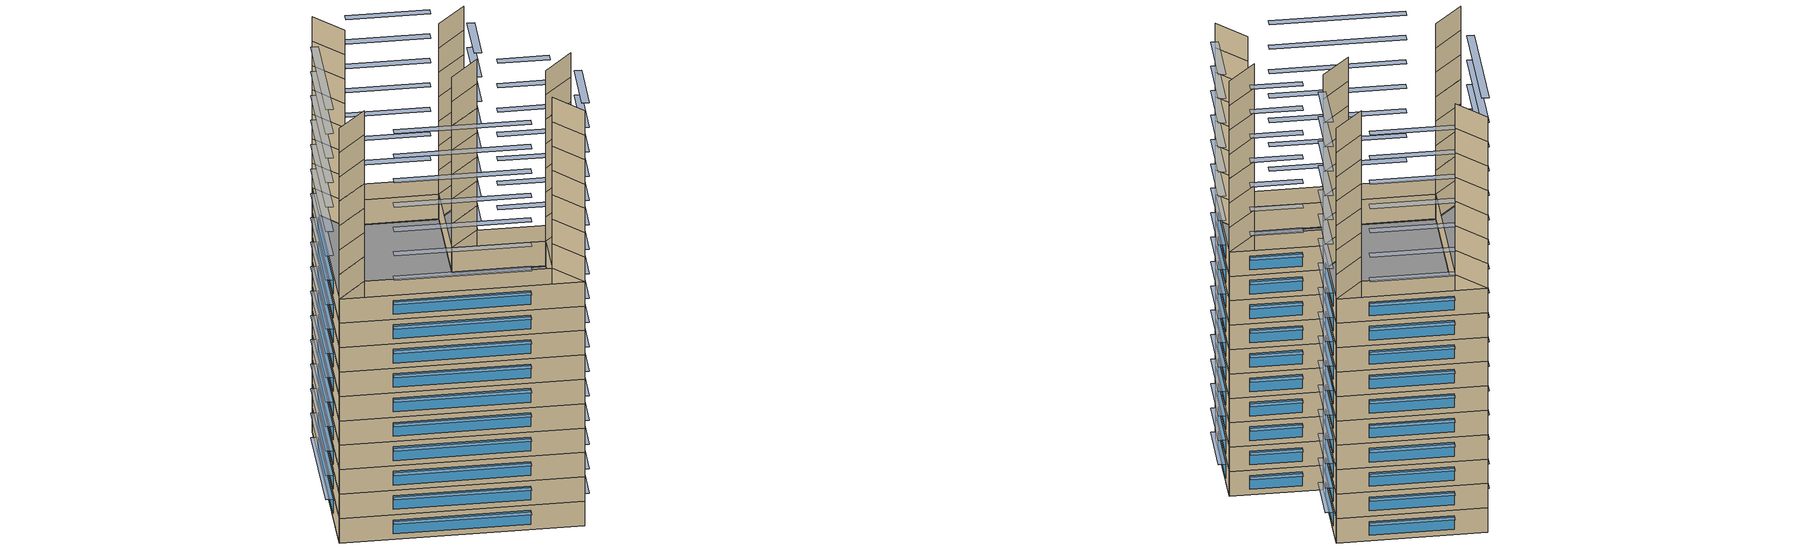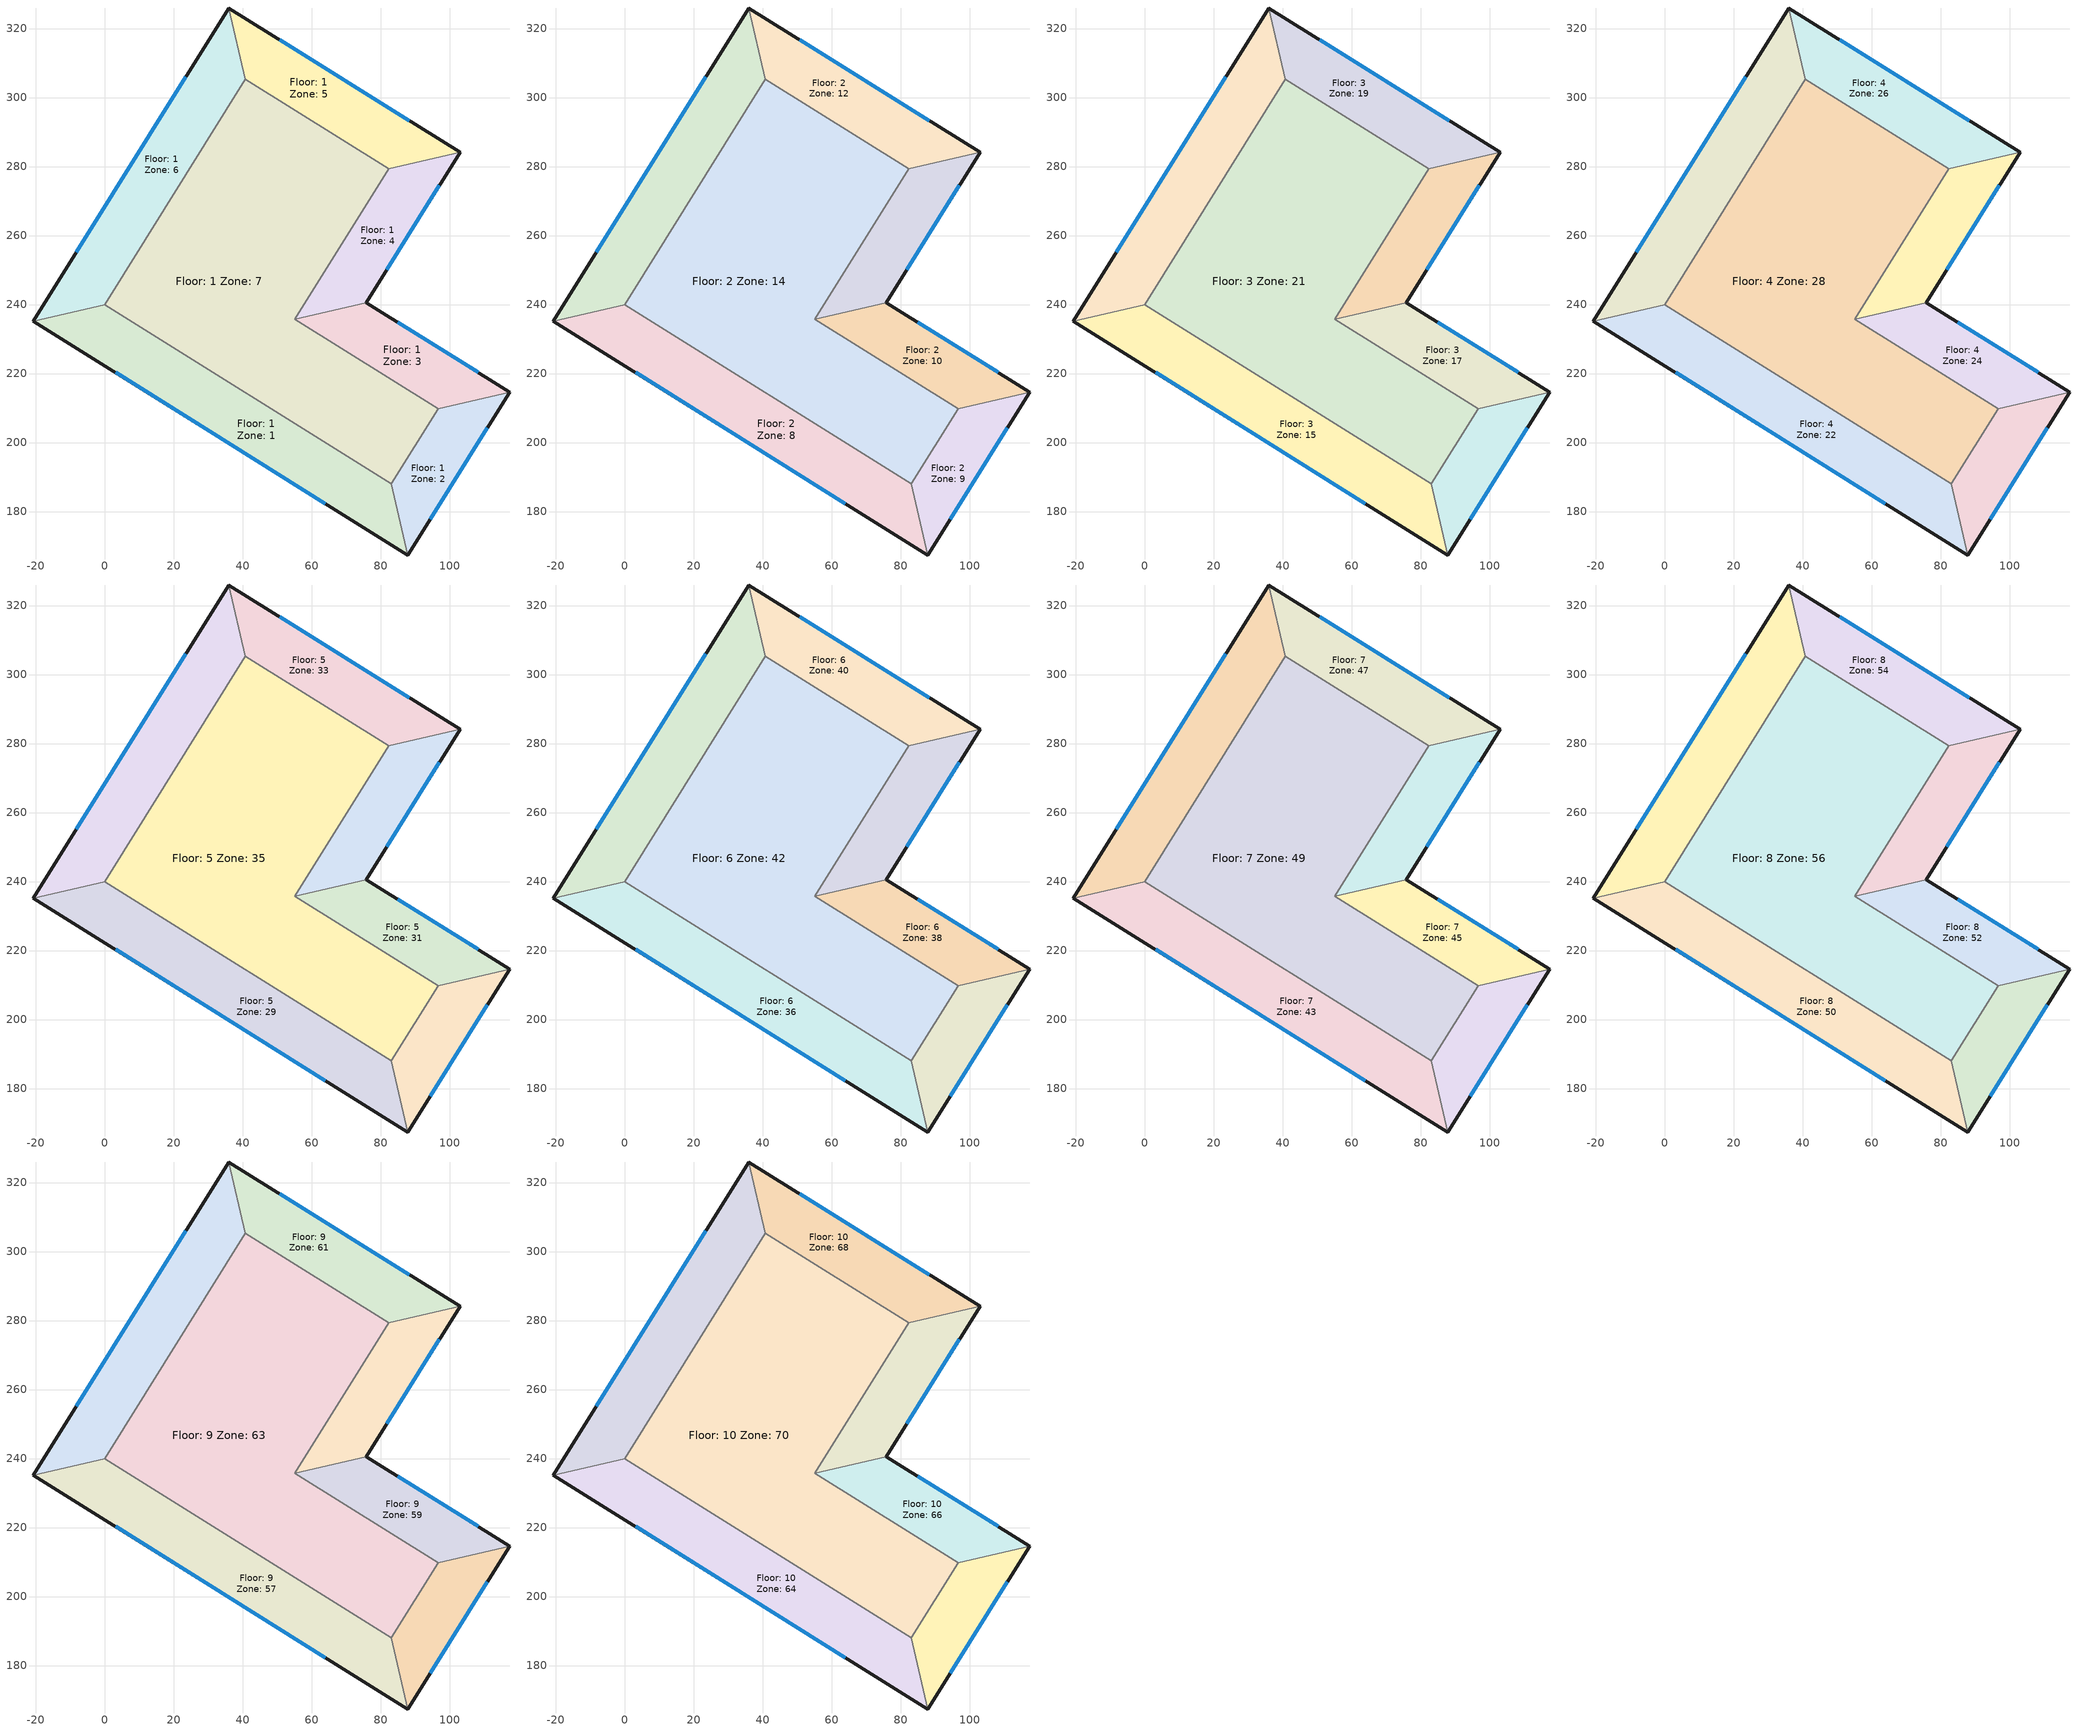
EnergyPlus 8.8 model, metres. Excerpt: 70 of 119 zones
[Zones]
Floor: 1 Zone: 1
 floor ground: -20.67,235.23 0,240 83.11,188.07 87.88,167.4 z0
 wall outside: -20.67,235.23 87.88,167.4 z0:15
 wall to Floor: 1 Zone: 2: 83.11,188.07 87.88,167.4 z0:15
 wall to Floor: 1 Zone: 6: -20.67,235.23 0,240 z0:15
 wall to Floor: 10 Zone: 64: 87.88,167.4 83.11,188.07 z135:150
 wall to Floor: 10 Zone: 65: 117.38,214.61 96.71,209.83 z135:150
 wall to Floor: 10 Zone: 66: 75.83,240.57 55.16,235.8 z135:150
 wall to Floor: 10 Zone: 67: 103.03,284.11 82.36,279.33 z135:150
 wall to Floor: 10 Zone: 68: 36.03,325.97 40.8,305.3 z135:150
 wall to Floor: 10 Zone: 69: -20.67,235.23 0,240 z135:150
 wall to Floor: 11 Zone: 71: 87.88,167.4 83.11,188.07 z150:165
 wall to Floor: 11 Zone: 72: 117.38,214.61 96.71,209.83 z150:165
 wall to Floor: 11 Zone: 73: 75.83,240.57 55.16,235.8 z150:165
 wall to Floor: 11 Zone: 74: 103.03,284.11 82.36,279.33 z150:165
 wall to Floor: 11 Zone: 75: 36.03,325.97 40.8,305.3 z150:165
 wall to Floor: 11 Zone: 76: -20.67,235.23 0,240 z150:165
 wall to Floor: 12 Zone: 78: 87.88,167.4 83.11,188.07 z165:180
 wall to Floor: 12 Zone: 79: 117.38,214.61 96.71,209.83 z165:180
 wall to Floor: 12 Zone: 80: 75.83,240.57 55.16,235.8 z165:180
 wall to Floor: 12 Zone: 81: 103.03,284.11 82.36,279.33 z165:180
 wall to Floor: 12 Zone: 82: 36.03,325.97 40.8,305.3 z165:180
 wall to Floor: 12 Zone: 83: -20.67,235.23 0,240 z165:180
 wall to Floor: 13 Zone: 85: 87.88,167.4 83.11,188.07 z180:195
 wall to Floor: 13 Zone: 86: 117.38,214.61 96.71,209.83 z180:195
 wall to Floor: 13 Zone: 87: 75.83,240.57 55.16,235.8 z180:195
 wall to Floor: 13 Zone: 88: 103.03,284.11 82.36,279.33 z180:195
 wall to Floor: 13 Zone: 89: 36.03,325.97 40.8,305.3 z180:195
 wall to Floor: 13 Zone: 90: -20.67,235.23 0,240 z180:195
 wall to Floor: 14 Zone: 92: 87.88,167.4 83.11,188.07 z195:210
 wall to Floor: 14 Zone: 93: 117.38,214.61 96.71,209.83 z195:210
 wall to Floor: 14 Zone: 94: 75.83,240.57 55.16,235.8 z195:210
 wall to Floor: 14 Zone: 95: 103.03,284.11 82.36,279.33 z195:210
 wall to Floor: 14 Zone: 96: 36.03,325.97 40.8,305.3 z195:210
 wall to Floor: 14 Zone: 97: -20.67,235.23 0,240 z195:210
 wall to Floor: 15 Zone: 99: 87.88,167.4 83.11,188.07 z210:225
 wall to Floor: 15 Zone: 100: 117.38,214.61 96.71,209.83 z210:225
 wall to Floor: 15 Zone: 101: 75.83,240.57 55.16,235.8 z210:225
 wall to Floor: 15 Zone: 102: 103.03,284.11 82.36,279.33 z210:225
 wall to Floor: 15 Zone: 103: 36.03,325.97 40.8,305.3 z210:225
 wall to Floor: 15 Zone: 104: -20.67,235.23 0,240 z210:225
 wall to Floor: 16 Zone: 106: 87.88,167.4 83.11,188.07 z225:240
 wall to Floor: 16 Zone: 107: 117.38,214.61 96.71,209.83 z225:240; 83.11,188.07 0,240 z0:15
 wall to Floor: 16 Zone: 108: 75.83,240.57 55.16,235.8 z225:240
 wall to Floor: 16 Zone: 109: 103.03,284.11 82.36,279.33 z225:240
 wall to Floor: 16 Zone: 110: 36.03,325.97 40.8,305.3 z225:240
 wall to Floor: 16 Zone: 111: -20.67,235.23 0,240 z225:240
 wall to Floor: 17 Zone: 113: 87.88,167.4 83.11,188.07 z240:255
 wall to Floor: 17 Zone: 114: 117.38,214.61 96.71,209.83 z240:255
 wall to Floor: 17 Zone: 115: 75.83,240.57 55.16,235.8 z240:255
 wall to Floor: 17 Zone: 116: 103.03,284.11 82.36,279.33 z240:255
 wall to Floor: 17 Zone: 117: 36.03,325.97 40.8,305.3 z240:255
 wall to Floor: 17 Zone: 118: -20.67,235.23 0,240 z240:255
 wall to Floor: 2 Zone: 8: 87.88,167.4 83.11,188.07 z15:30
 wall to Floor: 2 Zone: 9: 117.38,214.61 96.71,209.83 z15:30
 wall to Floor: 2 Zone: 10: 75.83,240.57 55.16,235.8 z15:30
 wall to Floor: 2 Zone: 11: 103.03,284.11 82.36,279.33 z15:30
 wall to Floor: 2 Zone: 12: 36.03,325.97 40.8,305.3 z15:30
 wall to Floor: 2 Zone: 13: -20.67,235.23 0,240 z15:30
 wall to Floor: 3 Zone: 15: 87.88,167.4 83.11,188.07 z30:45
 wall to Floor: 3 Zone: 16: 117.38,214.61 96.71,209.83 z30:45
 wall to Floor: 3 Zone: 17: 75.83,240.57 55.16,235.8 z30:45
 wall to Floor: 3 Zone: 18: 103.03,284.11 82.36,279.33 z30:45
 wall to Floor: 3 Zone: 19: 36.03,325.97 40.8,305.3 z30:45
 wall to Floor: 3 Zone: 20: -20.67,235.23 0,240 z30:45
 wall to Floor: 4 Zone: 22: 87.88,167.4 83.11,188.07 z45:60
 wall to Floor: 4 Zone: 23: 117.38,214.61 96.71,209.83 z45:60
 wall to Floor: 4 Zone: 24: 75.83,240.57 55.16,235.8 z45:60
 wall to Floor: 4 Zone: 25: 103.03,284.11 82.36,279.33 z45:60
 wall to Floor: 4 Zone: 26: 36.03,325.97 40.8,305.3 z45:60
 wall to Floor: 4 Zone: 27: -20.67,235.23 0,240 z45:60
 wall to Floor: 5 Zone: 29: 87.88,167.4 83.11,188.07 z60:75
 wall to Floor: 5 Zone: 30: 117.38,214.61 96.71,209.83 z60:75
 wall to Floor: 5 Zone: 31: 75.83,240.57 55.16,235.8 z60:75
 wall to Floor: 5 Zone: 32: 103.03,284.11 82.36,279.33 z60:75
 wall to Floor: 5 Zone: 33: 36.03,325.97 40.8,305.3 z60:75
 wall to Floor: 5 Zone: 34: -20.67,235.23 0,240 z60:75
 wall to Floor: 6 Zone: 36: 87.88,167.4 83.11,188.07 z75:90
 wall to Floor: 6 Zone: 37: 117.38,214.61 96.71,209.83 z75:90
 wall to Floor: 6 Zone: 38: 75.83,240.57 55.16,235.8 z75:90
 wall to Floor: 6 Zone: 39: 103.03,284.11 82.36,279.33 z75:90
 wall to Floor: 6 Zone: 40: 36.03,325.97 40.8,305.3 z75:90
 wall to Floor: 6 Zone: 41: -20.67,235.23 0,240 z75:90
 wall to Floor: 7 Zone: 43: 87.88,167.4 83.11,188.07 z90:105
 wall to Floor: 7 Zone: 44: 117.38,214.61 96.71,209.83 z90:105
 wall to Floor: 7 Zone: 45: 75.83,240.57 55.16,235.8 z90:105
 wall to Floor: 7 Zone: 46: 103.03,284.11 82.36,279.33 z90:105
 wall to Floor: 7 Zone: 47: 36.03,325.97 40.8,305.3 z90:105
 wall to Floor: 7 Zone: 48: -20.67,235.23 0,240 z90:105
 wall to Floor: 8 Zone: 50: 87.88,167.4 83.11,188.07 z105:120
 wall to Floor: 8 Zone: 51: 117.38,214.61 96.71,209.83 z105:120
 wall to Floor: 8 Zone: 52: 75.83,240.57 55.16,235.8 z105:120
 wall to Floor: 8 Zone: 53: 103.03,284.11 82.36,279.33 z105:120
 wall to Floor: 8 Zone: 54: 36.03,325.97 40.8,305.3 z105:120
 wall to Floor: 8 Zone: 55: -20.67,235.23 0,240 z105:120
 wall to Floor: 9 Zone: 57: 87.88,167.4 83.11,188.07 z120:135
 wall to Floor: 9 Zone: 58: 117.38,214.61 96.71,209.83 z120:135
 wall to Floor: 9 Zone: 59: 75.83,240.57 55.16,235.8 z120:135
 wall to Floor: 9 Zone: 60: 103.03,284.11 82.36,279.33 z120:135
 wall to Floor: 9 Zone: 61: 36.03,325.97 40.8,305.3 z120:135
 wall to Floor: 9 Zone: 62: -20.67,235.23 0,240 z120:135
 window: 3.21,220.31 64,182.32 z3.3:11.7
Floor: 1 Zone: 2
 floor ground: 87.88,167.4 83.11,188.07 96.71,209.83 117.38,214.61 z0
 wall outside: 87.88,167.4 117.38,214.61 z0:15
 wall to Floor: 1 Zone: 3: 96.71,209.83 117.38,214.61 z0:15
 wall to Floor: 16 Zone: 107: 96.71,209.83 83.11,188.07 z0:15
 window: 94.37,177.78 110.89,204.22 z3.3:11.7
Floor: 1 Zone: 3
 floor ground: 117.38,214.61 96.71,209.83 55.16,235.8 75.83,240.57 z0
 wall outside: 117.38,214.61 75.83,240.57 z0:15
 wall to Floor: 1 Zone: 4: 55.16,235.8 75.83,240.57 z0:15
 wall to Floor: 16 Zone: 107: 55.16,235.8 96.71,209.83 z0:15
 window: 108.24,220.32 84.97,234.86 z3.3:11.7
Floor: 1 Zone: 4
 floor ground: 75.83,240.57 55.16,235.8 82.36,279.33 103.03,284.11 z0
 wall outside: 75.83,240.57 103.03,284.11 z0:15
 wall to Floor: 1 Zone: 5: 82.36,279.33 103.03,284.11 z0:15
 wall to Floor: 16 Zone: 107: 82.36,279.33 55.16,235.8 z0:15
 window: 81.81,250.15 97.04,274.53 z3.3:11.7
Floor: 1 Zone: 5
 floor ground: 103.03,284.11 82.36,279.33 40.8,305.3 36.03,325.97 z0
 wall outside: 103.03,284.11 36.03,325.97 z0:15
 wall to Floor: 1 Zone: 6: 40.8,305.3 36.03,325.97 z0:15
 wall to Floor: 16 Zone: 107: 40.8,305.3 82.36,279.33 z0:15
 window: 88.29,293.32 50.77,316.76 z3.3:11.7
Floor: 1 Zone: 6
 floor ground: 36.03,325.97 40.8,305.3 0,240 -20.67,235.23 z0
 wall outside: 36.03,325.97 -20.67,235.23 z0:15
 wall to Floor: 16 Zone: 107: 0,240 40.8,305.3 z0:15
 window: 23.56,306.01 -8.2,255.19 z3.3:11.7
Floor: 1 Zone: 7
 floor ground: 40.8,305.3 82.36,279.33 55.16,235.8 96.71,209.83 83.11,188.07 0,240 z0
Floor: 2 Zone: 10
 floor ground: 117.38,214.61 96.71,209.83 55.16,235.8 75.83,240.57 z15
 wall outside: 117.38,214.61 75.83,240.57 z15:30
 wall to Floor: 16 Zone: 107: 55.16,235.8 96.71,209.83 z15:30
 window: 108.24,220.32 84.97,234.86 z18.3:26.7
Floor: 2 Zone: 11
 floor ground: 75.83,240.57 55.16,235.8 82.36,279.33 103.03,284.11 z15
 wall outside: 75.83,240.57 103.03,284.11 z15:30
 wall to Floor: 16 Zone: 107: 82.36,279.33 55.16,235.8 z15:30
 window: 81.81,250.15 97.04,274.53 z18.3:26.7
Floor: 2 Zone: 12
 floor ground: 103.03,284.11 82.36,279.33 40.8,305.3 36.03,325.97 z15
 wall outside: 103.03,284.11 36.03,325.97 z15:30
 wall to Floor: 16 Zone: 107: 40.8,305.3 82.36,279.33 z15:30
 window: 88.29,293.32 50.77,316.76 z18.3:26.7
Floor: 2 Zone: 13
 floor ground: 36.03,325.97 40.8,305.3 0,240 -20.67,235.23 z15
 wall outside: 36.03,325.97 -20.67,235.23 z15:30
 wall to Floor: 16 Zone: 107: 0,240 40.8,305.3 z15:30
 window: 23.56,306.01 -8.2,255.19 z18.3:26.7
Floor: 2 Zone: 14
 floor ground: 40.8,305.3 82.36,279.33 55.16,235.8 96.71,209.83 83.11,188.07 0,240 z15
Floor: 2 Zone: 8
 floor ground: -20.67,235.23 0,240 83.11,188.07 87.88,167.4 z15
 wall outside: -20.67,235.23 87.88,167.4 z15:30
 wall to Floor: 16 Zone: 107: 83.11,188.07 0,240 z15:30
 window: 3.21,220.31 64,182.32 z18.3:26.7
Floor: 2 Zone: 9
 floor ground: 87.88,167.4 83.11,188.07 96.71,209.83 117.38,214.61 z15
 wall outside: 87.88,167.4 117.38,214.61 z15:30
 wall to Floor: 16 Zone: 107: 96.71,209.83 83.11,188.07 z15:30
 window: 94.37,177.78 110.89,204.22 z18.3:26.7
Floor: 3 Zone: 15
 floor ground: -20.67,235.23 0,240 83.11,188.07 87.88,167.4 z30
 wall outside: -20.67,235.23 87.88,167.4 z30:45
 wall to Floor: 16 Zone: 107: 83.11,188.07 0,240 z30:45
 window: 3.21,220.31 64,182.32 z33.3:41.7
Floor: 3 Zone: 16
 floor ground: 87.88,167.4 83.11,188.07 96.71,209.83 117.38,214.61 z30
 wall outside: 87.88,167.4 117.38,214.61 z30:45
 wall to Floor: 16 Zone: 107: 96.71,209.83 83.11,188.07 z30:45
 window: 94.37,177.78 110.89,204.22 z33.3:41.7
Floor: 3 Zone: 17
 floor ground: 117.38,214.61 96.71,209.83 55.16,235.8 75.83,240.57 z30
 wall outside: 117.38,214.61 75.83,240.57 z30:45
 wall to Floor: 16 Zone: 107: 55.16,235.8 96.71,209.83 z30:45
 window: 108.24,220.32 84.97,234.86 z33.3:41.7
Floor: 3 Zone: 18
 floor ground: 75.83,240.57 55.16,235.8 82.36,279.33 103.03,284.11 z30
 wall outside: 75.83,240.57 103.03,284.11 z30:45
 wall to Floor: 16 Zone: 107: 82.36,279.33 55.16,235.8 z30:45
 window: 81.81,250.15 97.04,274.53 z33.3:41.7
Floor: 3 Zone: 19
 floor ground: 103.03,284.11 82.36,279.33 40.8,305.3 36.03,325.97 z30
 wall outside: 103.03,284.11 36.03,325.97 z30:45
 wall to Floor: 16 Zone: 107: 40.8,305.3 82.36,279.33 z30:45
 window: 88.29,293.32 50.77,316.76 z33.3:41.7
Floor: 3 Zone: 20
 floor ground: 36.03,325.97 40.8,305.3 0,240 -20.67,235.23 z30
 wall outside: 36.03,325.97 -20.67,235.23 z30:45
 wall to Floor: 16 Zone: 107: 0,240 40.8,305.3 z30:45
 window: 23.56,306.01 -8.2,255.19 z33.3:41.7
Floor: 3 Zone: 21
 floor ground: 40.8,305.3 82.36,279.33 55.16,235.8 96.71,209.83 83.11,188.07 0,240 z30
Floor: 4 Zone: 22
 floor ground: -20.67,235.23 0,240 83.11,188.07 87.88,167.4 z45
 wall outside: -20.67,235.23 87.88,167.4 z45:60
 wall to Floor: 16 Zone: 107: 83.11,188.07 0,240 z45:60
 window: 3.21,220.31 64,182.32 z48.3:56.7
Floor: 4 Zone: 23
 floor ground: 87.88,167.4 83.11,188.07 96.71,209.83 117.38,214.61 z45
 wall outside: 87.88,167.4 117.38,214.61 z45:60
 wall to Floor: 16 Zone: 107: 96.71,209.83 83.11,188.07 z45:60
 window: 94.37,177.78 110.89,204.22 z48.3:56.7
Floor: 4 Zone: 24
 floor ground: 117.38,214.61 96.71,209.83 55.16,235.8 75.83,240.57 z45
 wall outside: 117.38,214.61 75.83,240.57 z45:60
 wall to Floor: 16 Zone: 107: 55.16,235.8 96.71,209.83 z45:60
 window: 108.24,220.32 84.97,234.86 z48.3:56.7
Floor: 4 Zone: 25
 floor ground: 75.83,240.57 55.16,235.8 82.36,279.33 103.03,284.11 z45
 wall outside: 75.83,240.57 103.03,284.11 z45:60
 wall to Floor: 16 Zone: 107: 82.36,279.33 55.16,235.8 z45:60
 window: 81.81,250.15 97.04,274.53 z48.3:56.7
Floor: 4 Zone: 26
 floor ground: 103.03,284.11 82.36,279.33 40.8,305.3 36.03,325.97 z45
 wall outside: 103.03,284.11 36.03,325.97 z45:60
 wall to Floor: 16 Zone: 107: 40.8,305.3 82.36,279.33 z45:60
 window: 88.29,293.32 50.77,316.76 z48.3:56.7
Floor: 4 Zone: 27
 floor ground: 36.03,325.97 40.8,305.3 0,240 -20.67,235.23 z45
 wall outside: 36.03,325.97 -20.67,235.23 z45:60
 wall to Floor: 16 Zone: 107: 0,240 40.8,305.3 z45:60
 window: 23.56,306.01 -8.2,255.19 z48.3:56.7
Floor: 4 Zone: 28
 floor ground: 40.8,305.3 82.36,279.33 55.16,235.8 96.71,209.83 83.11,188.07 0,240 z45
Floor: 5 Zone: 29
 floor ground: -20.67,235.23 0,240 83.11,188.07 87.88,167.4 z60
 wall outside: -20.67,235.23 87.88,167.4 z60:75
 wall to Floor: 16 Zone: 107: 83.11,188.07 0,240 z60:75
 window: 3.21,220.31 64,182.32 z63.3:71.7
Floor: 5 Zone: 30
 floor ground: 87.88,167.4 83.11,188.07 96.71,209.83 117.38,214.61 z60
 wall outside: 87.88,167.4 117.38,214.61 z60:75
 wall to Floor: 16 Zone: 107: 96.71,209.83 83.11,188.07 z60:75
 window: 94.37,177.78 110.89,204.22 z63.3:71.7
Floor: 5 Zone: 31
 floor ground: 117.38,214.61 96.71,209.83 55.16,235.8 75.83,240.57 z60
 wall outside: 117.38,214.61 75.83,240.57 z60:75
 wall to Floor: 16 Zone: 107: 55.16,235.8 96.71,209.83 z60:75
 window: 108.24,220.32 84.97,234.86 z63.3:71.7
Floor: 5 Zone: 32
 floor ground: 75.83,240.57 55.16,235.8 82.36,279.33 103.03,284.11 z60
 wall outside: 75.83,240.57 103.03,284.11 z60:75
 wall to Floor: 16 Zone: 107: 82.36,279.33 55.16,235.8 z60:75
 window: 81.81,250.15 97.04,274.53 z63.3:71.7
Floor: 5 Zone: 33
 floor ground: 103.03,284.11 82.36,279.33 40.8,305.3 36.03,325.97 z60
 wall outside: 103.03,284.11 36.03,325.97 z60:75
 wall to Floor: 16 Zone: 107: 40.8,305.3 82.36,279.33 z60:75
 window: 88.29,293.32 50.77,316.76 z63.3:71.7
Floor: 5 Zone: 34
 floor ground: 36.03,325.97 40.8,305.3 0,240 -20.67,235.23 z60
 wall outside: 36.03,325.97 -20.67,235.23 z60:75
 wall to Floor: 16 Zone: 107: 0,240 40.8,305.3 z60:75
 window: 23.56,306.01 -8.2,255.19 z63.3:71.7
Floor: 5 Zone: 35
 floor ground: 40.8,305.3 82.36,279.33 55.16,235.8 96.71,209.83 83.11,188.07 0,240 z60
Floor: 6 Zone: 36
 floor ground: -20.67,235.23 0,240 83.11,188.07 87.88,167.4 z75
 wall outside: -20.67,235.23 87.88,167.4 z75:90
 wall to Floor: 16 Zone: 107: 83.11,188.07 0,240 z75:90
 window: 3.21,220.31 64,182.32 z78.3:86.7
Floor: 6 Zone: 37
 floor ground: 87.88,167.4 83.11,188.07 96.71,209.83 117.38,214.61 z75
 wall outside: 87.88,167.4 117.38,214.61 z75:90
 wall to Floor: 16 Zone: 107: 96.71,209.83 83.11,188.07 z75:90
 window: 94.37,177.78 110.89,204.22 z78.3:86.7
Floor: 6 Zone: 38
 floor ground: 117.38,214.61 96.71,209.83 55.16,235.8 75.83,240.57 z75
 wall outside: 117.38,214.61 75.83,240.57 z75:90
 wall to Floor: 16 Zone: 107: 55.16,235.8 96.71,209.83 z75:90
 window: 108.24,220.32 84.97,234.86 z78.3:86.7
Floor: 6 Zone: 39
 floor ground: 75.83,240.57 55.16,235.8 82.36,279.33 103.03,284.11 z75
 wall outside: 75.83,240.57 103.03,284.11 z75:90
 wall to Floor: 16 Zone: 107: 82.36,279.33 55.16,235.8 z75:90
 window: 81.81,250.15 97.04,274.53 z78.3:86.7
Floor: 6 Zone: 40
 floor ground: 103.03,284.11 82.36,279.33 40.8,305.3 36.03,325.97 z75
 wall outside: 103.03,284.11 36.03,325.97 z75:90
 wall to Floor: 16 Zone: 107: 40.8,305.3 82.36,279.33 z75:90
 window: 88.29,293.32 50.77,316.76 z78.3:86.7
Floor: 6 Zone: 41
 floor ground: 36.03,325.97 40.8,305.3 0,240 -20.67,235.23 z75
 wall outside: 36.03,325.97 -20.67,235.23 z75:90
 wall to Floor: 16 Zone: 107: 0,240 40.8,305.3 z75:90
 window: 23.56,306.01 -8.2,255.19 z78.3:86.7
Floor: 6 Zone: 42
 floor ground: 40.8,305.3 82.36,279.33 55.16,235.8 96.71,209.83 83.11,188.07 0,240 z75
Floor: 7 Zone: 43
 floor ground: -20.67,235.23 0,240 83.11,188.07 87.88,167.4 z90
 wall outside: -20.67,235.23 87.88,167.4 z90:105
 wall to Floor: 16 Zone: 107: 83.11,188.07 0,240 z90:105
 window: 3.21,220.31 64,182.32 z93.3:101.7
Floor: 7 Zone: 44
 floor ground: 87.88,167.4 83.11,188.07 96.71,209.83 117.38,214.61 z90
 wall outside: 87.88,167.4 117.38,214.61 z90:105
 wall to Floor: 16 Zone: 107: 96.71,209.83 83.11,188.07 z90:105
 window: 94.37,177.78 110.89,204.22 z93.3:101.7
Floor: 7 Zone: 45
 floor ground: 117.38,214.61 96.71,209.83 55.16,235.8 75.83,240.57 z90
 wall outside: 117.38,214.61 75.83,240.57 z90:105
 wall to Floor: 16 Zone: 107: 55.16,235.8 96.71,209.83 z90:105
 window: 108.24,220.32 84.97,234.86 z93.3:101.7
Floor: 7 Zone: 46
 floor ground: 75.83,240.57 55.16,235.8 82.36,279.33 103.03,284.11 z90
 wall outside: 75.83,240.57 103.03,284.11 z90:105
 wall to Floor: 16 Zone: 107: 82.36,279.33 55.16,235.8 z90:105
 window: 81.81,250.15 97.04,274.53 z93.3:101.7
Floor: 7 Zone: 47
 floor ground: 103.03,284.11 82.36,279.33 40.8,305.3 36.03,325.97 z90
 wall outside: 103.03,284.11 36.03,325.97 z90:105
 wall to Floor: 16 Zone: 107: 40.8,305.3 82.36,279.33 z90:105
 window: 88.29,293.32 50.77,316.76 z93.3:101.7
Floor: 7 Zone: 48
 floor ground: 36.03,325.97 40.8,305.3 0,240 -20.67,235.23 z90
 wall outside: 36.03,325.97 -20.67,235.23 z90:105
 wall to Floor: 16 Zone: 107: 0,240 40.8,305.3 z90:105
 window: 23.56,306.01 -8.2,255.19 z93.3:101.7
Floor: 7 Zone: 49
 floor ground: 40.8,305.3 82.36,279.33 55.16,235.8 96.71,209.83 83.11,188.07 0,240 z90
Floor: 8 Zone: 50
 floor ground: -20.67,235.23 0,240 83.11,188.07 87.88,167.4 z105
 wall outside: -20.67,235.23 87.88,167.4 z105:120
 wall to Floor: 16 Zone: 107: 83.11,188.07 0,240 z105:120
 window: 3.21,220.31 64,182.32 z108.3:116.7
Floor: 8 Zone: 51
 floor ground: 87.88,167.4 83.11,188.07 96.71,209.83 117.38,214.61 z105
 wall outside: 87.88,167.4 117.38,214.61 z105:120
 wall to Floor: 16 Zone: 107: 96.71,209.83 83.11,188.07 z105:120
 window: 94.37,177.78 110.89,204.22 z108.3:116.7
Floor: 8 Zone: 52
 floor ground: 117.38,214.61 96.71,209.83 55.16,235.8 75.83,240.57 z105
 wall outside: 117.38,214.61 75.83,240.57 z105:120
 wall to Floor: 16 Zone: 107: 55.16,235.8 96.71,209.83 z105:120
 window: 108.24,220.32 84.97,234.86 z108.3:116.7
Floor: 8 Zone: 53
 floor ground: 75.83,240.57 55.16,235.8 82.36,279.33 103.03,284.11 z105
 wall outside: 75.83,240.57 103.03,284.11 z105:120
 wall to Floor: 16 Zone: 107: 82.36,279.33 55.16,235.8 z105:120
 window: 81.81,250.15 97.04,274.53 z108.3:116.7
Floor: 8 Zone: 54
 floor ground: 103.03,284.11 82.36,279.33 40.8,305.3 36.03,325.97 z105
 wall outside: 103.03,284.11 36.03,325.97 z105:120
 wall to Floor: 16 Zone: 107: 40.8,305.3 82.36,279.33 z105:120
 window: 88.29,293.32 50.77,316.76 z108.3:116.7
Floor: 8 Zone: 55
 floor ground: 36.03,325.97 40.8,305.3 0,240 -20.67,235.23 z105
 wall outside: 36.03,325.97 -20.67,235.23 z105:120
 wall to Floor: 16 Zone: 107: 0,240 40.8,305.3 z105:120
 window: 23.56,306.01 -8.2,255.19 z108.3:116.7
Floor: 8 Zone: 56
 floor ground: 40.8,305.3 82.36,279.33 55.16,235.8 96.71,209.83 83.11,188.07 0,240 z105
Floor: 9 Zone: 57
 floor ground: -20.67,235.23 0,240 83.11,188.07 87.88,167.4 z120
 wall outside: -20.67,235.23 87.88,167.4 z120:135
 wall to Floor: 16 Zone: 107: 83.11,188.07 0,240 z120:135
 window: 3.21,220.31 64,182.32 z123.3:131.7
Floor: 9 Zone: 58
 floor ground: 87.88,167.4 83.11,188.07 96.71,209.83 117.38,214.61 z120
 wall outside: 87.88,167.4 117.38,214.61 z120:135
 wall to Floor: 16 Zone: 107: 96.71,209.83 83.11,188.07 z120:135
 window: 94.37,177.78 110.89,204.22 z123.3:131.7
Floor: 9 Zone: 59
 floor ground: 117.38,214.61 96.71,209.83 55.16,235.8 75.83,240.57 z120
 wall outside: 117.38,214.61 75.83,240.57 z120:135
 wall to Floor: 16 Zone: 107: 55.16,235.8 96.71,209.83 z120:135
 window: 108.24,220.32 84.97,234.86 z123.3:131.7
Floor: 9 Zone: 60
 floor ground: 75.83,240.57 55.16,235.8 82.36,279.33 103.03,284.11 z120
 wall outside: 75.83,240.57 103.03,284.11 z120:135
 wall to Floor: 16 Zone: 107: 82.36,279.33 55.16,235.8 z120:135
 window: 81.81,250.15 97.04,274.53 z123.3:131.7
Floor: 9 Zone: 61
 floor ground: 103.03,284.11 82.36,279.33 40.8,305.3 36.03,325.97 z120
 wall outside: 103.03,284.11 36.03,325.97 z120:135
 wall to Floor: 16 Zone: 107: 40.8,305.3 82.36,279.33 z120:135
 window: 88.29,293.32 50.77,316.76 z123.3:131.7
Floor: 9 Zone: 62
 floor ground: 36.03,325.97 40.8,305.3 0,240 -20.67,235.23 z120
 wall outside: 36.03,325.97 -20.67,235.23 z120:135
 wall to Floor: 16 Zone: 107: 0,240 40.8,305.3 z120:135
 window: 23.56,306.01 -8.2,255.19 z123.3:131.7
Floor: 9 Zone: 63
 floor ground: 40.8,305.3 82.36,279.33 55.16,235.8 96.71,209.83 83.11,188.07 0,240 z120
Floor: 10 Zone: 64
 floor ground: -20.67,235.23 0,240 83.11,188.07 87.88,167.4 z135
 wall outside: -20.67,235.23 87.88,167.4 z135:150
 wall to Floor: 16 Zone: 107: 83.11,188.07 0,240 z135:150
 window: 3.21,220.31 64,182.32 z138.3:146.7
Floor: 10 Zone: 65
 floor ground: 87.88,167.4 83.11,188.07 96.71,209.83 117.38,214.61 z135
 wall outside: 87.88,167.4 117.38,214.61 z135:150
 wall to Floor: 16 Zone: 107: 96.71,209.83 83.11,188.07 z135:150
 window: 94.37,177.78 110.89,204.22 z138.3:146.7
Floor: 10 Zone: 66
 floor ground: 117.38,214.61 96.71,209.83 55.16,235.8 75.83,240.57 z135
 wall outside: 117.38,214.61 75.83,240.57 z135:150
 wall to Floor: 16 Zone: 107: 55.16,235.8 96.71,209.83 z135:150
 window: 108.24,220.32 84.97,234.86 z138.3:146.7
Floor: 10 Zone: 67
 floor ground: 75.83,240.57 55.16,235.8 82.36,279.33 103.03,284.11 z135
 wall outside: 75.83,240.57 103.03,284.11 z135:150
 wall to Floor: 16 Zone: 107: 82.36,279.33 55.16,235.8 z135:150
 window: 81.81,250.15 97.04,274.53 z138.3:146.7
Floor: 10 Zone: 68
 floor ground: 103.03,284.11 82.36,279.33 40.8,305.3 36.03,325.97 z135
 wall outside: 103.03,284.11 36.03,325.97 z135:150
 wall to Floor: 16 Zone: 107: 40.8,305.3 82.36,279.33 z135:150
 window: 88.29,293.32 50.77,316.76 z138.3:146.7
Floor: 10 Zone: 69
 floor ground: 36.03,325.97 40.8,305.3 0,240 -20.67,235.23 z135
 wall outside: 36.03,325.97 -20.67,235.23 z135:150
 wall to Floor: 16 Zone: 107: 0,240 40.8,305.3 z135:150
 window: 23.56,306.01 -8.2,255.19 z138.3:146.7
Floor: 10 Zone: 70
 floor ground: 40.8,305.3 82.36,279.33 55.16,235.8 96.71,209.83 83.11,188.07 0,240 z135
shading: 1.09,216.91 61.88,178.93 64,182.32 3.21,220.31 z11.7; 97.76,175.66 114.28,202.1 110.89,204.22 94.37,177.78 z11.7; 110.36,223.71 87.09,238.25 84.97,234.86 108.24,220.32 z11.7; 85.2,248.03 100.44,272.41 97.04,274.53 81.81,250.15 z11.7; 90.41,296.71 52.89,320.15 50.77,316.76 88.29,293.32 z11.7; 20.17,308.13 -11.59,257.31 -8.2,255.19 23.56,306.01 z11.7; 1.09,216.91 61.88,178.93 64,182.32 3.21,220.31 z146.7; 97.76,175.66 114.28,202.1 110.89,204.22 94.37,177.78 z146.7; 110.36,223.71 87.09,238.25 84.97,234.86 108.24,220.32 z146.7; 85.2,248.03 100.44,272.41 97.04,274.53 81.81,250.15 z146.7; 90.41,296.71 52.89,320.15 50.77,316.76 88.29,293.32 z146.7; 20.17,308.13 -11.59,257.31 -8.2,255.19 23.56,306.01 z146.7; 1.09,216.91 61.88,178.93 64,182.32 3.21,220.31 z161.7; 97.76,175.66 114.28,202.1 110.89,204.22 94.37,177.78 z161.7; 110.36,223.71 87.09,238.25 84.97,234.86 108.24,220.32 z161.7; 85.2,248.03 100.44,272.41 97.04,274.53 81.81,250.15 z161.7; 90.41,296.71 52.89,320.15 50.77,316.76 88.29,293.32 z161.7; 20.17,308.13 -11.59,257.31 -8.2,255.19 23.56,306.01 z161.7; 1.09,216.91 61.88,178.93 64,182.32 3.21,220.31 z176.7; 97.76,175.66 114.28,202.1 110.89,204.22 94.37,177.78 z176.7; 110.36,223.71 87.09,238.25 84.97,234.86 108.24,220.32 z176.7; 85.2,248.03 100.44,272.41 97.04,274.53 81.81,250.15 z176.7; 90.41,296.71 52.89,320.15 50.77,316.76 88.29,293.32 z176.7; 20.17,308.13 -11.59,257.31 -8.2,255.19 23.56,306.01 z176.7; 1.09,216.91 61.88,178.93 64,182.32 3.21,220.31 z191.7; 97.76,175.66 114.28,202.1 110.89,204.22 94.37,177.78 z191.7; 110.36,223.71 87.09,238.25 84.97,234.86 108.24,220.32 z191.7; 85.2,248.03 100.44,272.41 97.04,274.53 81.81,250.15 z191.7; 90.41,296.71 52.89,320.15 50.77,316.76 88.29,293.32 z191.7; 20.17,308.13 -11.59,257.31 -8.2,255.19 23.56,306.01 z191.7; 1.09,216.91 61.88,178.93 64,182.32 3.21,220.31 z206.7; 97.76,175.66 114.28,202.1 110.89,204.22 94.37,177.78 z206.7; 110.36,223.71 87.09,238.25 84.97,234.86 108.24,220.32 z206.7; 85.2,248.03 100.44,272.41 97.04,274.53 81.81,250.15 z206.7; 90.41,296.71 52.89,320.15 50.77,316.76 88.29,293.32 z206.7; 20.17,308.13 -11.59,257.31 -8.2,255.19 23.56,306.01 z206.7; 1.09,216.91 61.88,178.93 64,182.32 3.21,220.31 z221.7; 97.76,175.66 114.28,202.1 110.89,204.22 94.37,177.78 z221.7; 110.36,223.71 87.09,238.25 84.97,234.86 108.24,220.32 z221.7; 85.2,248.03 100.44,272.41 97.04,274.53 81.81,250.15 z221.7; 90.41,296.71 52.89,320.15 50.77,316.76 88.29,293.32 z221.7; 20.17,308.13 -11.59,257.31 -8.2,255.19 23.56,306.01 z221.7; 1.09,216.91 61.88,178.93 64,182.32 3.21,220.31 z236.7; 97.76,175.66 114.28,202.1 110.89,204.22 94.37,177.78 z236.7; 110.36,223.71 87.09,238.25 84.97,234.86 108.24,220.32 z236.7; 85.2,248.03 100.44,272.41 97.04,274.53 81.81,250.15 z236.7; 90.41,296.71 52.89,320.15 50.77,316.76 88.29,293.32 z236.7; 20.17,308.13 -11.59,257.31 -8.2,255.19 23.56,306.01 z236.7; 1.09,216.91 61.88,178.93 64,182.32 3.21,220.31 z251.7; 97.76,175.66 114.28,202.1 110.89,204.22 94.37,177.78 z251.7; 110.36,223.71 87.09,238.25 84.97,234.86 108.24,220.32 z251.7; 85.2,248.03 100.44,272.41 97.04,274.53 81.81,250.15 z251.7; 90.41,296.71 52.89,320.15 50.77,316.76 88.29,293.32 z251.7; 20.17,308.13 -11.59,257.31 -8.2,255.19 23.56,306.01 z251.7; 1.09,216.91 61.88,178.93 64,182.32 3.21,220.31 z26.7; 97.76,175.66 114.28,202.1 110.89,204.22 94.37,177.78 z26.7; 110.36,223.71 87.09,238.25 84.97,234.86 108.24,220.32 z26.7; 85.2,248.03 100.44,272.41 97.04,274.53 81.81,250.15 z26.7; 90.41,296.71 52.89,320.15 50.77,316.76 88.29,293.32 z26.7; 20.17,308.13 -11.59,257.31 -8.2,255.19 23.56,306.01 z26.7; 1.09,216.91 61.88,178.93 64,182.32 3.21,220.31 z41.7; 97.76,175.66 114.28,202.1 110.89,204.22 94.37,177.78 z41.7; 110.36,223.71 87.09,238.25 84.97,234.86 108.24,220.32 z41.7; 85.2,248.03 100.44,272.41 97.04,274.53 81.81,250.15 z41.7; 90.41,296.71 52.89,320.15 50.77,316.76 88.29,293.32 z41.7; 20.17,308.13 -11.59,257.31 -8.2,255.19 23.56,306.01 z41.7; 1.09,216.91 61.88,178.93 64,182.32 3.21,220.31 z56.7; 97.76,175.66 114.28,202.1 110.89,204.22 94.37,177.78 z56.7; 110.36,223.71 87.09,238.25 84.97,234.86 108.24,220.32 z56.7; 85.2,248.03 100.44,272.41 97.04,274.53 81.81,250.15 z56.7; 90.41,296.71 52.89,320.15 50.77,316.76 88.29,293.32 z56.7; 20.17,308.13 -11.59,257.31 -8.2,255.19 23.56,306.01 z56.7; 1.09,216.91 61.88,178.93 64,182.32 3.21,220.31 z71.7; 97.76,175.66 114.28,202.1 110.89,204.22 94.37,177.78 z71.7; 110.36,223.71 87.09,238.25 84.97,234.86 108.24,220.32 z71.7; 85.2,248.03 100.44,272.41 97.04,274.53 81.81,250.15 z71.7; 90.41,296.71 52.89,320.15 50.77,316.76 88.29,293.32 z71.7; 20.17,308.13 -11.59,257.31 -8.2,255.19 23.56,306.01 z71.7; 1.09,216.91 61.88,178.93 64,182.32 3.21,220.31 z86.7; 97.76,175.66 114.28,202.1 110.89,204.22 94.37,177.78 z86.7; 110.36,223.71 87.09,238.25 84.97,234.86 108.24,220.32 z86.7; 85.2,248.03 100.44,272.41 97.04,274.53 81.81,250.15 z86.7; 90.41,296.71 52.89,320.15 50.77,316.76 88.29,293.32 z86.7; 20.17,308.13 -11.59,257.31 -8.2,255.19 23.56,306.01 z86.7; 1.09,216.91 61.88,178.93 64,182.32 3.21,220.31 z101.7; 97.76,175.66 114.28,202.1 110.89,204.22 94.37,177.78 z101.7; 110.36,223.71 87.09,238.25 84.97,234.86 108.24,220.32 z101.7; 85.2,248.03 100.44,272.41 97.04,274.53 81.81,250.15 z101.7; 90.41,296.71 52.89,320.15 50.77,316.76 88.29,293.32 z101.7; 20.17,308.13 -11.59,257.31 -8.2,255.19 23.56,306.01 z101.7; 1.09,216.91 61.88,178.93 64,182.32 3.21,220.31 z116.7; 97.76,175.66 114.28,202.1 110.89,204.22 94.37,177.78 z116.7; 110.36,223.71 87.09,238.25 84.97,234.86 108.24,220.32 z116.7; 85.2,248.03 100.44,272.41 97.04,274.53 81.81,250.15 z116.7; 90.41,296.71 52.89,320.15 50.77,316.76 88.29,293.32 z116.7; 20.17,308.13 -11.59,257.31 -8.2,255.19 23.56,306.01 z116.7; 1.09,216.91 61.88,178.93 64,182.32 3.21,220.31 z131.7; 97.76,175.66 114.28,202.1 110.89,204.22 94.37,177.78 z131.7; 110.36,223.71 87.09,238.25 84.97,234.86 108.24,220.32 z131.7; 85.2,248.03 100.44,272.41 97.04,274.53 81.81,250.15 z131.7; 90.41,296.71 52.89,320.15 50.77,316.76 88.29,293.32 z131.7; 20.17,308.13 -11.59,257.31 -8.2,255.19 23.56,306.01 z131.7
[Building]
L shape
[Site:Location]
SAN_FRANCISCO: Latitude {deg}=37.62; Longitude {deg}=-122.38; Time Zone {hr}=-8; Elevation {m}=5
[Zone]
Floor: 1 Zone: 1; Floor: 1 Zone: 2; Floor: 1 Zone: 3; Floor: 1 Zone: 4; Floor: 1 Zone: 5; Floor: 1 Zone: 6; Floor: 1 Zone: 7; Floor: 10 Zone: 64; Floor: 10 Zone: 65; Floor: 10 Zone: 66; Floor: 10 Zone: 67; Floor: 10 Zone: 68; Floor: 10 Zone: 69; Floor: 10 Zone: 70; Floor: 2 Zone: 10; Floor: 2 Zone: 11; Floor: 2 Zone: 12; Floor: 2 Zone: 13; Floor: 2 Zone: 14; Floor: 2 Zone: 8; Floor: 2 Zone: 9; Floor: 3 Zone: 15; Floor: 3 Zone: 16; Floor: 3 Zone: 17; Floor: 3 Zone: 18; Floor: 3 Zone: 19; Floor: 3 Zone: 20; Floor: 3 Zone: 21; Floor: 4 Zone: 22; Floor: 4 Zone: 23; Floor: 4 Zone: 24; Floor: 4 Zone: 25; Floor: 4 Zone: 26; Floor: 4 Zone: 27; Floor: 4 Zone: 28; Floor: 5 Zone: 29; Floor: 5 Zone: 30; Floor: 5 Zone: 31; Floor: 5 Zone: 32; Floor: 5 Zone: 33; Floor: 5 Zone: 34; Floor: 5 Zone: 35; Floor: 6 Zone: 36; Floor: 6 Zone: 37; Floor: 6 Zone: 38; Floor: 6 Zone: 39; Floor: 6 Zone: 40; Floor: 6 Zone: 41; Floor: 6 Zone: 42; Floor: 7 Zone: 43; Floor: 7 Zone: 44; Floor: 7 Zone: 45; Floor: 7 Zone: 46; Floor: 7 Zone: 47; Floor: 7 Zone: 48; Floor: 7 Zone: 49; Floor: 8 Zone: 50; Floor: 8 Zone: 51; Floor: 8 Zone: 52; Floor: 8 Zone: 53; Floor: 8 Zone: 54; Floor: 8 Zone: 55; Floor: 8 Zone: 56; Floor: 9 Zone: 57; Floor: 9 Zone: 58; Floor: 9 Zone: 59; Floor: 9 Zone: 60; Floor: 9 Zone: 61; Floor: 9 Zone: 62; Floor: 9 Zone: 63
